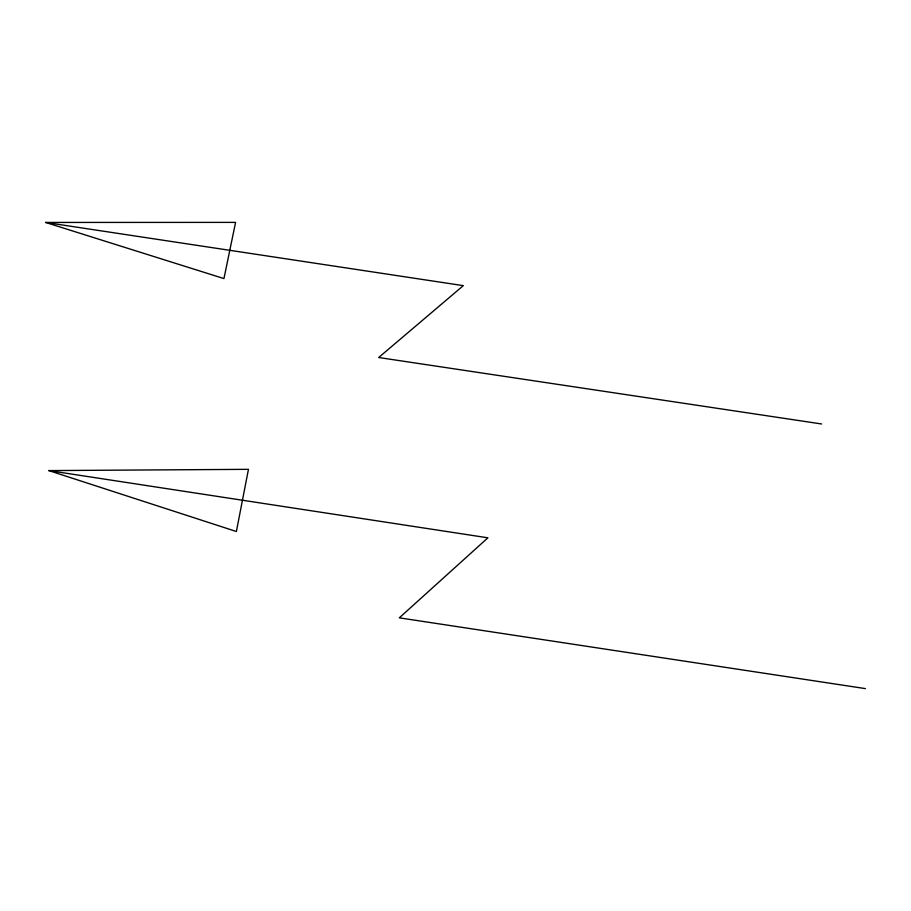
<?xml version="1.0" encoding="UTF-8"?>
<svg xmlns="http://www.w3.org/2000/svg" width="911" height="911" viewBox="0 0 911 911"><rect width="100%" height="100%" fill="white"/><g stroke="black" fill="none" stroke-linecap="round" stroke-linejoin="round"><path stroke-width="1.37" d="M48.807 470.588L248.452 469.336L236.382 531.512L48.807 470.588L487.909 537.809L399.325 617.84L865.45 688.614M45.55 222.443L235.585 222.386L223.947 278.584L45.55 222.443L463.312 285.644L378.691 357.511L821.665 423.979"/></g></svg>
